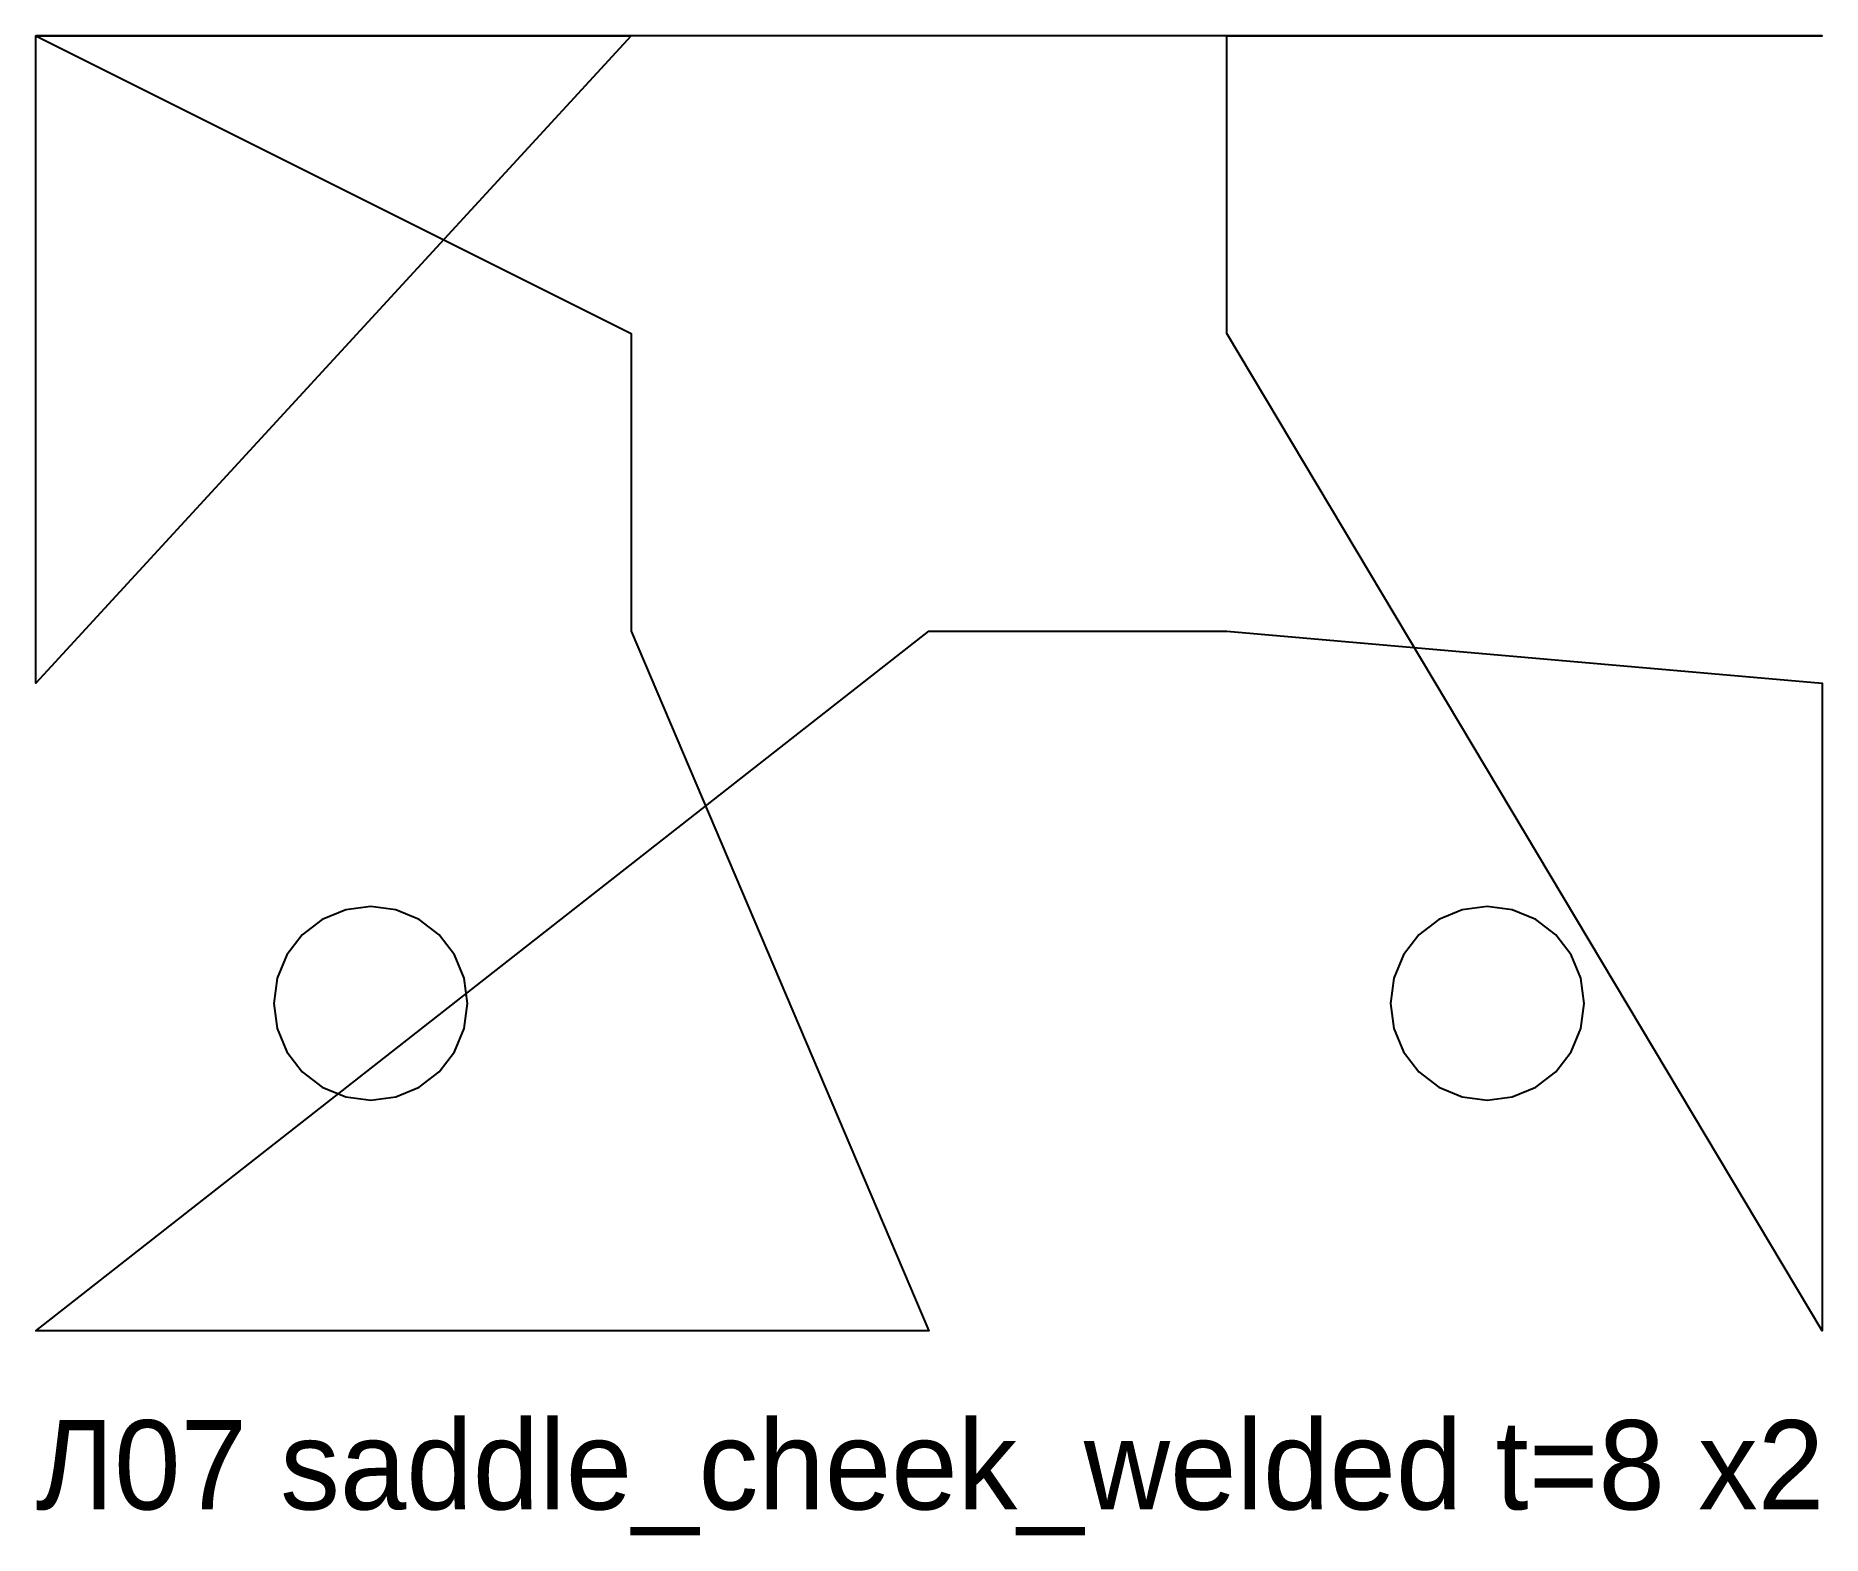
# Model space of a CAD drawing. Header units: millimetres. Extents: x 0 to 120, y -14 to 87.
import ezdxf

# ---------------------------------------------------------------- set-up
doc = ezdxf.new("R2010")
doc.units = ezdxf.units.MM

msp = doc.modelspace()

# ---------------------------------------------------------------- linework, layer by layer
at = {"layer": 'CUT'}
for points in [[(0, 87), (20, 87), (40, 87), (0, 43.5), (0, 87), (40, 67), (40, 47), (60, 0), (0, 0), (60, 47), (80, 47), (120, 43.5), (120, 0), (80, 67), (80, 87), (100, 87), (120, 87)], [(22.5, 15.5), (24.18, 15.72), (25.75, 16.37), (27.1, 17.4), (28.13, 18.75), (28.78, 20.32), (29, 22), (28.78, 23.68), (28.13, 25.25), (27.1, 26.6), (25.75, 27.63), (24.18, 28.28), (22.5, 28.5), (20.82, 28.28), (19.25, 27.63), (17.9, 26.6), (16.87, 25.25), (16.22, 23.68), (16, 22), (16.22, 20.32), (16.87, 18.75), (17.9, 17.4), (19.25, 16.37), (20.82, 15.72), (22.5, 15.5)], [(97.5, 15.5), (99.18, 15.72), (100.75, 16.37), (102.1, 17.4), (103.13, 18.75), (103.78, 20.32), (104, 22), (103.78, 23.68), (103.13, 25.25), (102.1, 26.6), (100.75, 27.63), (99.18, 28.28), (97.5, 28.5), (95.82, 28.28), (94.25, 27.63), (92.9, 26.6), (91.87, 25.25), (91.22, 23.68), (91, 22), (91.22, 20.32), (91.87, 18.75), (92.9, 17.4), (94.25, 16.37), (95.82, 15.72), (97.5, 15.5)]]:
    msp.add_lwpolyline(points, close=True, dxfattribs=at)

# ---------------------------------------------------------------- texts
at = {"layer": 'TEXT'}
msp.add_text('Л07 saddle_cheek_welded t=8 x2', height=6, dxfattribs=at).set_placement((0, -12))

doc.saveas('drawing.dxf')
